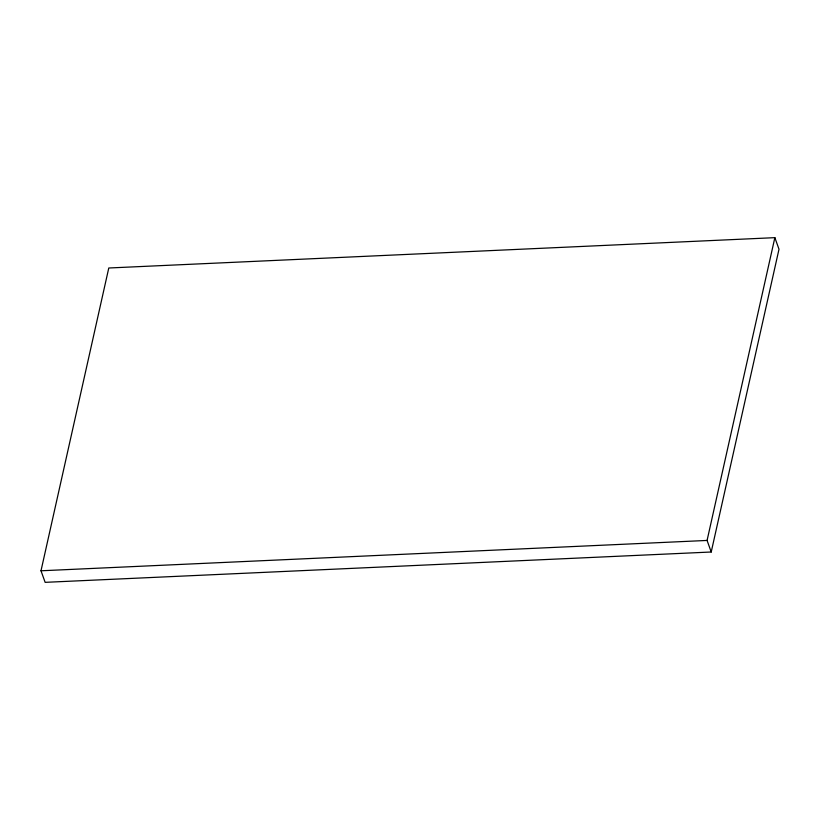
<?xml version="1.0" encoding="UTF-8"?>
<svg xmlns="http://www.w3.org/2000/svg" width="820" height="820" viewBox="0 0 820 820"><rect width="100%" height="100%" fill="white"/><g stroke="black" fill="none" stroke-linecap="round" stroke-linejoin="round"><path stroke-width="1.23" d="M41 570.781L108.783 267.996L774.859 237.656L779 249.218L711.217 552.003L45.141 582.343L41 570.781L707.076 540.441L711.217 552.003M707.076 540.441L774.859 237.656"/></g></svg>
